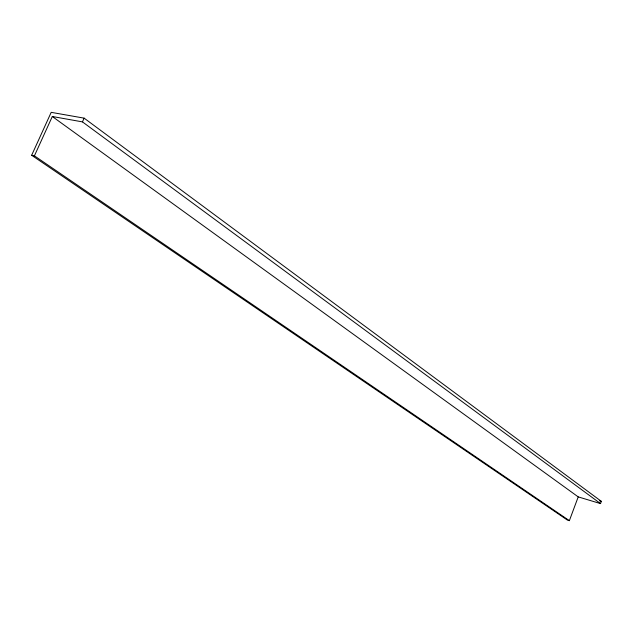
<?xml version="1.0" encoding="UTF-8"?>
<svg xmlns="http://www.w3.org/2000/svg" width="633" height="633" viewBox="0 0 633 633"><rect width="100%" height="100%" fill="white"/><g stroke="black" fill="none" stroke-linecap="round" stroke-linejoin="round"><path stroke-width="0.95" d="M578.214 496.889L600.519 503.599L601.35 501.352L84.134 118.149L51.194 112.342L31.65 155.267L567.303 520.01L569.368 520.658L578.214 496.889L52.31 116.496L34.411 155.829L31.65 155.267M52.31 116.496L82.456 121.884L84.134 118.149M599.475 500.79L601.35 501.352M34.411 155.829L569.368 520.658M82.456 121.884L600.519 503.599"/></g></svg>
